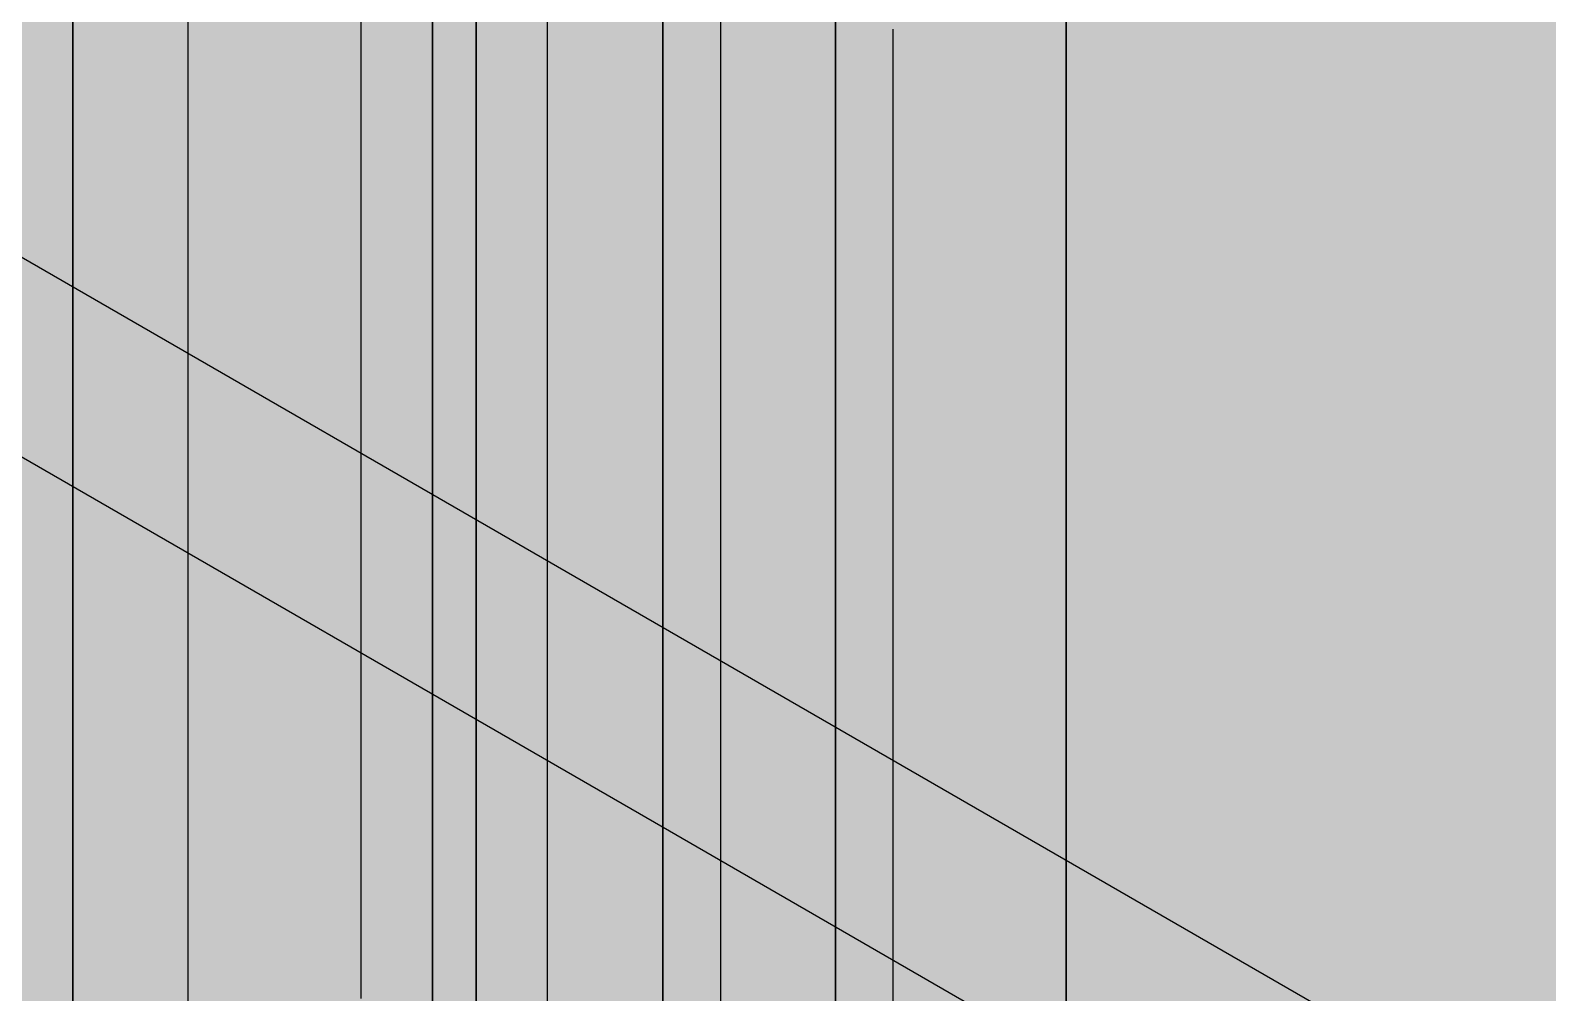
# Model space of a CAD drawing. Header units: metres. Extents: x 0 to 34.2, y 0 to 17.8.
# Drawn here: x 9.382 to 10.522, y 7.061 to 7.785 of the extents above; entities that cross this region are included whole.
import ezdxf

# ---------------------------------------------------------------- set-up
doc = ezdxf.new("R2010")
doc.units = ezdxf.units.M
doc.header["$LTSCALE"] = 0.25
doc.layers.add('ISO-ARISTAS', color=8, linetype='CONTINUOUS')
doc.layers.add('ISO-CONCRETO-SUP', color=254, linetype='CONTINUOUS', true_color=0xe8e8e8)

msp = doc.modelspace()

# ---------------------------------------------------------------- linework, layer by layer
at = {"layer": 'ISO-ARISTAS', "color": 250}
for p, q in [((9.6303, 8.147), (9.6303, 7.7835)), ((9.6303, 8.147), (9.6303, 7.7835)), ((9.7169, 7.7335), (9.7169, 8.097)), ((9.7169, 8.097), (9.7169, 7.7335)), ((9.4138, 7.6585), (9.4138, 8.022)), ((9.4138, 8.022), (9.4138, 7.6585)), ((9.9005, 8.0031), (9.9005, 7.6356)), ((9.9005, 8.0031), (9.9005, 7.6356)), ((9.5004, 7.6085), (9.5004, 7.972)), ((9.5004, 7.6085), (9.5004, 7.972)), ((9.9871, 7.5856), (9.9871, 7.9531)), ((9.9871, 7.9531), (9.9871, 7.5856)), ((9.8572, 7.7655), (9.8572, 7.8855)), ((9.8572, 7.8855), (9.8572, 7.7655)), ((9.684, 7.5106), (9.684, 7.8781)), ((9.684, 7.8781), (9.684, 7.5106)), ((10.1603, 7.7405), (10.1603, 7.8605)), ((10.1603, 7.8605), (10.1603, 7.7405)), ((9.9871, 7.8405), (9.9871, 7.7205)), ((9.9871, 7.8405), (9.9871, 7.7205)), ((9.7706, 7.4606), (9.7706, 7.8281)), ((9.7706, 7.4606), (9.7706, 7.8281)), ((9.6303, 7.7835), (9.6303, 7.42)), ((9.6303, 7.7835), (9.6303, 7.42)), ((10.0304, 7.6655), (10.0304, 7.7855)), ((10.0304, 7.6655), (10.0304, 7.7855)), ((9.8572, 7.6455), (9.8572, 7.7655)), ((9.8572, 7.7655), (9.8572, 7.6455)), ((9.7169, 7.37), (9.7169, 7.7335)), ((9.7169, 7.7335), (9.7169, 7.37)), ((10.1603, 7.6205), (10.1603, 7.7405)), ((10.1603, 7.7405), (10.1603, 7.6205)), ((9.851, 7.3391), (9.1804, 7.7263)), ((9.851, 7.3391), (9.1804, 7.7263)), ((9.9871, 7.7205), (9.9871, 7.6005)), ((9.9871, 7.7205), (9.9871, 7.6005)), ((10.0304, 7.5455), (10.0304, 7.6655)), ((10.0304, 7.5455), (10.0304, 7.6655)), ((9.4138, 7.295), (9.4138, 7.6585)), ((9.4138, 7.6585), (9.4138, 7.295)), ((9.8572, 7.5255), (9.8572, 7.6455)), ((9.8572, 7.6455), (9.8572, 7.5255)), ((9.9005, 7.6356), (9.9005, 7.268)), ((9.9005, 7.6356), (9.9005, 7.268)), ((10.1603, 7.5005), (10.1603, 7.6205)), ((10.1603, 7.6205), (10.1603, 7.5005)), ((9.5004, 7.245), (9.5004, 7.6085)), ((9.5004, 7.245), (9.5004, 7.6085)), ((9.9871, 7.6005), (9.9871, 7.4805)), ((9.9871, 7.6005), (9.9871, 7.4805)), ((9.9871, 7.218), (9.9871, 7.5856)), ((9.9871, 7.5856), (9.9871, 7.218)), ((9.1804, 7.5763), (9.851, 7.1891)), ((9.1804, 7.5763), (9.851, 7.1891)), ((10.0304, 7.4255), (10.0304, 7.5455)), ((10.0304, 7.4255), (10.0304, 7.5455)), ((9.8572, 7.4055), (9.8572, 7.5255)), ((9.8572, 7.5255), (9.8572, 7.4055)), ((9.684, 7.143), (9.684, 7.5106)), ((9.684, 7.5106), (9.684, 7.143)), ((10.1603, 7.3805), (10.1603, 7.5005)), ((10.1603, 7.5005), (10.1603, 7.3805)), ((9.9871, 7.4805), (9.9871, 7.3605)), ((9.9871, 7.4805), (9.9871, 7.3605)), ((9.7706, 7.093), (9.7706, 7.4606)), ((9.7706, 7.093), (9.7706, 7.4606)), ((10.0304, 7.3055), (10.0304, 7.4255)), ((10.0304, 7.3055), (10.0304, 7.4255)), ((9.6303, 7.42), (9.6303, 7.0565)), ((9.6303, 7.42), (9.6303, 7.0565)), ((9.8572, 7.2855), (9.8572, 7.4055)), ((9.8572, 7.4055), (9.8572, 7.2855)), ((10.1603, 7.2605), (10.1603, 7.3805)), ((10.1603, 7.3805), (10.1603, 7.2605)), ((9.7169, 7.0065), (9.7169, 7.37)), ((9.7169, 7.37), (9.7169, 7.0065)), ((9.9871, 7.3605), (9.9871, 7.2405)), ((9.9871, 7.3605), (9.9871, 7.2405)), ((10.5216, 6.9519), (9.851, 7.3391)), ((10.5216, 6.9519), (9.851, 7.3391)), ((10.0304, 7.1855), (10.0304, 7.3055)), ((10.0304, 7.1855), (10.0304, 7.3055)), ((9.4138, 6.9315), (9.4138, 7.295)), ((9.4138, 7.295), (9.4138, 6.9315)), ((9.8572, 7.1655), (9.8572, 7.2855)), ((9.8572, 7.2855), (9.8572, 7.1655)), ((9.9005, 7.268), (9.9005, 6.9005)), ((9.9005, 7.268), (9.9005, 6.9005)), ((10.1603, 7.1405), (10.1603, 7.2605)), ((10.1603, 7.2605), (10.1603, 7.1405)), ((9.5004, 6.8815), (9.5004, 7.245)), ((9.5004, 6.8815), (9.5004, 7.245)), ((9.9871, 7.2405), (9.9871, 7.1205)), ((9.9871, 7.2405), (9.9871, 7.1205)), ((9.9871, 6.8505), (9.9871, 7.218)), ((9.9871, 7.218), (9.9871, 6.8505)), ((9.851, 7.1891), (10.5216, 6.8019)), ((9.851, 7.1891), (10.5216, 6.8019)), ((10.0304, 7.0655), (10.0304, 7.1855)), ((10.0304, 7.0655), (10.0304, 7.1855)), ((9.8572, 7.0455), (9.8572, 7.1655)), ((9.8572, 7.1655), (9.8572, 7.0455)), ((9.684, 6.7755), (9.684, 7.143)), ((9.684, 7.143), (9.684, 6.7755)), ((10.1603, 7.0205), (10.1603, 7.1405)), ((10.1603, 7.1405), (10.1603, 7.0205)), ((9.9871, 7.1205), (9.9871, 7.0005)), ((9.9871, 7.1205), (9.9871, 7.0005)), ((9.7706, 6.7255), (9.7706, 7.093)), ((9.7706, 6.7255), (9.7706, 7.093)), ((10.0304, 6.9455), (10.0304, 7.0655)), ((10.0304, 6.9455), (10.0304, 7.0655))]:
    msp.add_line(p, q, dxfattribs=at)
at = {"layer": 'ISO-CONCRETO-SUP', "true_color": 0xc9c7c0}
for points in [[(9.0727, 8.4384), (9.7433, 8.0513), (8.5097, 8.1134), (9.1804, 7.7263)], [(10.3062, 8.3763), (10.9768, 7.9891), (9.7433, 8.0513), (10.4139, 7.6641)], [(9.7433, 8.0513), (10.4139, 7.6641), (9.1804, 7.7263), (9.851, 7.3391)], [(10.9768, 7.9891), (11.6475, 7.6019), (10.4139, 7.6641), (11.0845, 7.2769)], [(10.4139, 7.6641), (11.0845, 7.2769), (9.851, 7.3391), (10.5216, 6.9519)], [(11.0845, 7.2769), (11.7552, 6.8897), (10.5216, 6.9519), (11.1923, 6.5647)]]:
    msp.add_solid(points, dxfattribs=at)
at = {"layer": 'ISO-CONCRETO-SUP', "true_color": 0x575d65}
for points in [[(9.6303, 7.7835), (9.4138, 7.6585), (9.6303, 8.147), (9.4138, 8.022)], [(9.7169, 7.7335), (9.5004, 7.6085), (9.7169, 8.097), (9.5004, 7.972)], [(9.9005, 7.6356), (9.684, 7.5106), (9.9005, 8.0031), (9.684, 7.8781)], [(9.9871, 7.5856), (9.7706, 7.4606), (9.9871, 7.9531), (9.7706, 7.8281)], [(9.6303, 7.42), (9.4138, 7.295), (9.6303, 7.7835), (9.4138, 7.6585)], [(9.7169, 7.37), (9.5004, 7.245), (9.7169, 7.7335), (9.5004, 7.6085)], [(9.9005, 7.268), (9.684, 7.143), (9.9005, 7.6356), (9.684, 7.5106)], [(9.9871, 7.218), (9.7706, 7.093), (9.9871, 7.5856), (9.7706, 7.4606)], [(9.6303, 7.0565), (9.4138, 6.9315), (9.6303, 7.42), (9.4138, 7.295)], [(9.7169, 7.0065), (9.5004, 6.8815), (9.7169, 7.37), (9.5004, 7.245)], [(9.9005, 6.9005), (9.684, 6.7755), (9.9005, 7.268), (9.684, 7.143)], [(9.9871, 6.8505), (9.7706, 6.7255), (9.9871, 7.218), (9.7706, 7.093)]]:
    msp.add_solid(points, dxfattribs=at)
at = {"layer": 'ISO-CONCRETO-SUP', "true_color": 0x616771}
for points in [[(9.6303, 7.7835), (9.7169, 7.7335), (9.6303, 8.147), (9.7169, 8.097)], [(9.4138, 7.6585), (9.5004, 7.6085), (9.4138, 8.022), (9.5004, 7.972)], [(9.9005, 7.6356), (9.9871, 7.5856), (9.9005, 8.0031), (9.9871, 7.9531)], [(9.684, 7.5106), (9.7706, 7.4606), (9.684, 7.8781), (9.7706, 7.8281)], [(9.6303, 7.42), (9.7169, 7.37), (9.6303, 7.7835), (9.7169, 7.7335)], [(9.4138, 7.295), (9.5004, 7.245), (9.4138, 7.6585), (9.5004, 7.6085)], [(9.9005, 7.268), (9.9871, 7.218), (9.9005, 7.6356), (9.9871, 7.5856)], [(9.684, 7.143), (9.7706, 7.093), (9.684, 7.5106), (9.7706, 7.4606)], [(9.6303, 7.0565), (9.7169, 7.0065), (9.6303, 7.42), (9.7169, 7.37)], [(9.4138, 6.9315), (9.5004, 6.8815), (9.4138, 7.295), (9.5004, 7.245)], [(9.9005, 6.9005), (9.9871, 6.8505), (9.9005, 7.268), (9.9871, 7.218)], [(9.684, 6.7755), (9.7706, 6.7255), (9.684, 7.143), (9.7706, 7.093)]]:
    msp.add_solid(points, dxfattribs=at)
at = {"layer": 'ISO-CONCRETO-SUP', "true_color": 0x9f9f9b}
for points in [[(9.9221, 7.803), (9.8572, 7.7655), (9.9221, 7.923), (9.8572, 7.8855)], [(10.1603, 7.7405), (10.0953, 7.703), (10.1603, 7.8605), (10.0953, 7.823)], [(9.9871, 7.7205), (9.9221, 7.683), (9.9871, 7.8405), (9.9221, 7.803)], [(10.0953, 7.703), (10.0304, 7.6655), (10.0953, 7.823), (10.0304, 7.7855)], [(9.9221, 7.683), (9.8572, 7.6455), (9.9221, 7.803), (9.8572, 7.7655)], [(10.1603, 7.6205), (10.0953, 7.583), (10.1603, 7.7405), (10.0953, 7.703)], [(9.9871, 7.6005), (9.9221, 7.563), (9.9871, 7.7205), (9.9221, 7.683)], [(10.0953, 7.583), (10.0304, 7.5455), (10.0953, 7.703), (10.0304, 7.6655)], [(9.9221, 7.563), (9.8572, 7.5255), (9.9221, 7.683), (9.8572, 7.6455)], [(10.1603, 7.5005), (10.0953, 7.463), (10.1603, 7.6205), (10.0953, 7.583)], [(9.9871, 7.4805), (9.9221, 7.443), (9.9871, 7.6005), (9.9221, 7.563)], [(10.0953, 7.463), (10.0304, 7.4255), (10.0953, 7.583), (10.0304, 7.5455)], [(9.9221, 7.443), (9.8572, 7.4055), (9.9221, 7.563), (9.8572, 7.5255)], [(10.1603, 7.3805), (10.0953, 7.343), (10.1603, 7.5005), (10.0953, 7.463)], [(9.9871, 7.3605), (9.9221, 7.323), (9.9871, 7.4805), (9.9221, 7.443)], [(10.0953, 7.343), (10.0304, 7.3055), (10.0953, 7.463), (10.0304, 7.4255)], [(9.9221, 7.323), (9.8572, 7.2855), (9.9221, 7.443), (9.8572, 7.4055)], [(10.1603, 7.2605), (10.0953, 7.223), (10.1603, 7.3805), (10.0953, 7.343)], [(9.9871, 7.2405), (9.9221, 7.203), (9.9871, 7.3605), (9.9221, 7.323)], [(10.0953, 7.223), (10.0304, 7.1855), (10.0953, 7.343), (10.0304, 7.3055)], [(9.9221, 7.203), (9.8572, 7.1655), (9.9221, 7.323), (9.8572, 7.2855)], [(10.1603, 7.1405), (10.0953, 7.103), (10.1603, 7.2605), (10.0953, 7.223)], [(9.9871, 7.1205), (9.9221, 7.083), (9.9871, 7.2405), (9.9221, 7.203)], [(10.0953, 7.103), (10.0304, 7.0655), (10.0953, 7.223), (10.0304, 7.1855)], [(9.9221, 7.083), (9.8572, 7.0455), (9.9221, 7.203), (9.8572, 7.1655)], [(10.1603, 7.0205), (10.0953, 6.983), (10.1603, 7.1405), (10.0953, 7.103)], [(9.9871, 7.0005), (9.9221, 6.963), (9.9871, 7.1205), (9.9221, 7.083)], [(10.0953, 6.983), (10.0304, 6.9455), (10.0953, 7.103), (10.0304, 7.0655)], [(9.9221, 6.963), (9.8572, 6.9255), (9.9221, 7.083), (9.8572, 7.0455)]]:
    msp.add_solid(points, dxfattribs=at)
at = {"layer": 'ISO-CONCRETO-SUP', "true_color": 0xb2b2ad}
for points in [[(10.0737, 7.7905), (10.1603, 7.7405), (10.0737, 7.9105), (10.1603, 7.8605)], [(9.8572, 7.7655), (9.9438, 7.7155), (9.8572, 7.8855), (9.9438, 7.8355)], [(9.9438, 7.7155), (10.0304, 7.6655), (9.9438, 7.8355), (10.0304, 7.7855)], [(9.9871, 7.7205), (10.0737, 7.6705), (9.9871, 7.8405), (10.0737, 7.7905)], [(10.0737, 7.6705), (10.1603, 7.6205), (10.0737, 7.7905), (10.1603, 7.7405)], [(9.8572, 7.6455), (9.9438, 7.5955), (9.8572, 7.7655), (9.9438, 7.7155)], [(9.9871, 7.6005), (10.0737, 7.5505), (9.9871, 7.7205), (10.0737, 7.6705)], [(9.9438, 7.5955), (10.0304, 7.5455), (9.9438, 7.7155), (10.0304, 7.6655)], [(10.0737, 7.5505), (10.1603, 7.5005), (10.0737, 7.6705), (10.1603, 7.6205)], [(9.8572, 7.5255), (9.9438, 7.4755), (9.8572, 7.6455), (9.9438, 7.5955)], [(9.9438, 7.4755), (10.0304, 7.4255), (9.9438, 7.5955), (10.0304, 7.5455)], [(9.9871, 7.4805), (10.0737, 7.4305), (9.9871, 7.6005), (10.0737, 7.5505)], [(10.0737, 7.4305), (10.1603, 7.3805), (10.0737, 7.5505), (10.1603, 7.5005)], [(9.8572, 7.4055), (9.9438, 7.3555), (9.8572, 7.5255), (9.9438, 7.4755)], [(9.9438, 7.3555), (10.0304, 7.3055), (9.9438, 7.4755), (10.0304, 7.4255)], [(9.9871, 7.3605), (10.0737, 7.3105), (9.9871, 7.4805), (10.0737, 7.4305)], [(10.0737, 7.3105), (10.1603, 7.2605), (10.0737, 7.4305), (10.1603, 7.3805)], [(9.8572, 7.2855), (9.9438, 7.2355), (9.8572, 7.4055), (9.9438, 7.3555)], [(9.9438, 7.2355), (10.0304, 7.1855), (9.9438, 7.3555), (10.0304, 7.3055)], [(9.9871, 7.2405), (10.0737, 7.1905), (9.9871, 7.3605), (10.0737, 7.3105)], [(10.0737, 7.1905), (10.1603, 7.1405), (10.0737, 7.3105), (10.1603, 7.2605)], [(9.8572, 7.1655), (9.9438, 7.1155), (9.8572, 7.2855), (9.9438, 7.2355)], [(9.9438, 7.1155), (10.0304, 7.0655), (9.9438, 7.2355), (10.0304, 7.1855)], [(9.9871, 7.1205), (10.0737, 7.0705), (9.9871, 7.2405), (10.0737, 7.1905)], [(10.0737, 7.0705), (10.1603, 7.0205), (10.0737, 7.1905), (10.1603, 7.1405)], [(9.8572, 7.0455), (9.9438, 6.9955), (9.8572, 7.1655), (9.9438, 7.1155)], [(9.9871, 7.0005), (10.0737, 6.9505), (9.9871, 7.1205), (10.0737, 7.0705)], [(9.9438, 6.9955), (10.0304, 6.9455), (9.9438, 7.1155), (10.0304, 7.0655)], [(10.0737, 6.9505), (10.1603, 6.9005), (10.0737, 7.0705), (10.1603, 7.0205)]]:
    msp.add_solid(points, dxfattribs=at)
at = {"layer": 'ISO-CONCRETO-SUP', "true_color": 0x8da7c1}
for points in [[(9.9383, 7.89), (9.9511, 7.8798), (9.9383, 7.79), (9.9511, 7.7798)], [(10.0627, 7.8265), (10.0499, 7.8368), (10.0627, 7.7265), (10.0499, 7.7368)], [(9.9383, 7.79), (9.9511, 7.7798), (9.9383, 7.69), (9.9511, 7.6798)], [(10.0627, 7.7265), (10.0499, 7.7368), (10.0627, 7.6265), (10.0499, 7.6368)], [(9.9383, 7.69), (9.9511, 7.6798), (9.9383, 7.59), (9.9511, 7.5798)], [(10.0627, 7.6265), (10.0499, 7.6368), (10.0627, 7.5265), (10.0499, 7.5368)], [(9.9383, 7.59), (9.9511, 7.5798), (9.9383, 7.49), (9.9511, 7.4798)], [(10.0627, 7.5265), (10.0499, 7.5368), (10.0627, 7.4265), (10.0499, 7.4368)], [(9.9383, 7.49), (9.9511, 7.4798), (9.9383, 7.39), (9.9511, 7.3798)], [(10.0627, 7.4265), (10.0499, 7.4368), (10.0627, 7.3265), (10.0499, 7.3368)], [(9.9383, 7.39), (9.9511, 7.3798), (9.9383, 7.29), (9.9511, 7.2798)], [(10.0627, 7.3265), (10.0499, 7.3368), (10.0627, 7.2265), (10.0499, 7.2368)], [(9.9383, 7.29), (9.9511, 7.2798), (9.9383, 7.19), (9.9511, 7.1798)], [(10.0627, 7.2265), (10.0499, 7.2368), (10.0627, 7.1265), (10.0499, 7.1368)], [(9.9383, 7.19), (9.9511, 7.1798), (9.9383, 7.09), (9.9511, 7.0798)], [(10.0627, 7.1265), (10.0499, 7.1368), (10.0627, 7.0265), (10.0499, 7.0368)], [(9.9383, 7.09), (9.9511, 7.0798), (9.9383, 6.99), (9.9511, 6.9798)]]:
    msp.add_solid(points, dxfattribs=at)
at = {"layer": 'ISO-CONCRETO-SUP', "true_color": 0x7c93a9}
for points in [[(10.0499, 7.8798), (10.0627, 7.89), (10.0499, 7.7798), (10.0627, 7.79)], [(9.9511, 7.8368), (9.9383, 7.8265), (9.9511, 7.7368), (9.9383, 7.7265)], [(10.0499, 7.7798), (10.0627, 7.79), (10.0499, 7.6798), (10.0627, 7.69)], [(9.9511, 7.7368), (9.9383, 7.7265), (9.9511, 7.6368), (9.9383, 7.6265)], [(10.0499, 7.6798), (10.0627, 7.69), (10.0499, 7.5798), (10.0627, 7.59)], [(9.9511, 7.6368), (9.9383, 7.6265), (9.9511, 7.5368), (9.9383, 7.5265)], [(10.0499, 7.5798), (10.0627, 7.59), (10.0499, 7.4798), (10.0627, 7.49)], [(9.9511, 7.5368), (9.9383, 7.5265), (9.9511, 7.4368), (9.9383, 7.4265)], [(10.0499, 7.4798), (10.0627, 7.49), (10.0499, 7.3798), (10.0627, 7.39)], [(9.9511, 7.4368), (9.9383, 7.4265), (9.9511, 7.3368), (9.9383, 7.3265)], [(10.0499, 7.3798), (10.0627, 7.39), (10.0499, 7.2798), (10.0627, 7.29)], [(9.9511, 7.3368), (9.9383, 7.3265), (9.9511, 7.2368), (9.9383, 7.2265)], [(10.0499, 7.2798), (10.0627, 7.29), (10.0499, 7.1798), (10.0627, 7.19)], [(9.9511, 7.2368), (9.9383, 7.2265), (9.9511, 7.1368), (9.9383, 7.1265)], [(10.0499, 7.1798), (10.0627, 7.19), (10.0499, 7.0798), (10.0627, 7.09)], [(9.9511, 7.1368), (9.9383, 7.1265), (9.9511, 7.0368), (9.9383, 7.0265)], [(10.0499, 7.0798), (10.0627, 7.09), (10.0499, 6.9798), (10.0627, 6.99)]]:
    msp.add_solid(points, dxfattribs=at)
at = {"layer": 'ISO-CONCRETO-SUP', "true_color": 0x95b1cc}
for points in [[(9.9511, 7.8798), (9.9688, 7.8723), (9.9511, 7.7798), (9.9688, 7.7723)], [(10.0499, 7.8368), (10.0322, 7.8442), (10.0499, 7.7368), (10.0322, 7.7442)], [(9.9511, 7.7798), (9.9688, 7.7723), (9.9511, 7.6798), (9.9688, 7.6723)], [(10.0499, 7.7368), (10.0322, 7.7442), (10.0499, 7.6368), (10.0322, 7.6442)], [(9.9511, 7.6798), (9.9688, 7.6723), (9.9511, 7.5798), (9.9688, 7.5723)], [(10.0499, 7.6368), (10.0322, 7.6442), (10.0499, 7.5368), (10.0322, 7.5442)], [(9.9511, 7.5798), (9.9688, 7.5723), (9.9511, 7.4798), (9.9688, 7.4723)], [(10.0499, 7.5368), (10.0322, 7.5442), (10.0499, 7.4368), (10.0322, 7.4442)], [(9.9511, 7.4798), (9.9688, 7.4723), (9.9511, 7.3798), (9.9688, 7.3723)], [(10.0499, 7.4368), (10.0322, 7.4442), (10.0499, 7.3368), (10.0322, 7.3442)], [(9.9511, 7.3798), (9.9688, 7.3723), (9.9511, 7.2798), (9.9688, 7.2723)], [(10.0499, 7.3368), (10.0322, 7.3442), (10.0499, 7.2368), (10.0322, 7.2442)], [(9.9511, 7.2798), (9.9688, 7.2723), (9.9511, 7.1798), (9.9688, 7.1723)], [(10.0499, 7.2368), (10.0322, 7.2442), (10.0499, 7.1368), (10.0322, 7.1442)], [(9.9511, 7.1798), (9.9688, 7.1723), (9.9511, 7.0798), (9.9688, 7.0723)], [(10.0499, 7.1368), (10.0322, 7.1442), (10.0499, 7.0368), (10.0322, 7.0442)], [(9.9511, 7.0798), (9.9688, 7.0723), (9.9511, 6.9798), (9.9688, 6.9723)]]:
    msp.add_solid(points, dxfattribs=at)
at = {"layer": 'ISO-CONCRETO-SUP', "true_color": 0x99b6d1}
for points in [[(9.9688, 7.8723), (9.9896, 7.8684), (9.9688, 7.7723), (9.9896, 7.7684)], [(10.0322, 7.8442), (10.0114, 7.8481), (10.0322, 7.7442), (10.0114, 7.7481)], [(9.9688, 7.7723), (9.9896, 7.7684), (9.9688, 7.6723), (9.9896, 7.6684)], [(10.0322, 7.7442), (10.0114, 7.7481), (10.0322, 7.6442), (10.0114, 7.6481)], [(9.9688, 7.6723), (9.9896, 7.6684), (9.9688, 7.5723), (9.9896, 7.5684)], [(10.0322, 7.6442), (10.0114, 7.6481), (10.0322, 7.5442), (10.0114, 7.5481)], [(9.9688, 7.5723), (9.9896, 7.5684), (9.9688, 7.4723), (9.9896, 7.4684)], [(10.0322, 7.5442), (10.0114, 7.5481), (10.0322, 7.4442), (10.0114, 7.4481)], [(9.9688, 7.4723), (9.9896, 7.4684), (9.9688, 7.3723), (9.9896, 7.3684)], [(10.0322, 7.4442), (10.0114, 7.4481), (10.0322, 7.3442), (10.0114, 7.3481)], [(9.9688, 7.3723), (9.9896, 7.3684), (9.9688, 7.2723), (9.9896, 7.2684)], [(10.0322, 7.3442), (10.0114, 7.3481), (10.0322, 7.2442), (10.0114, 7.2481)], [(9.9688, 7.2723), (9.9896, 7.2684), (9.9688, 7.1723), (9.9896, 7.1684)], [(10.0322, 7.2442), (10.0114, 7.2481), (10.0322, 7.1442), (10.0114, 7.1481)], [(9.9688, 7.1723), (9.9896, 7.1684), (9.9688, 7.0723), (9.9896, 7.0684)], [(10.0322, 7.1442), (10.0114, 7.1481), (10.0322, 7.0442), (10.0114, 7.0481)], [(9.9688, 7.0723), (9.9896, 7.0684), (9.9688, 6.9723), (9.9896, 6.9684)]]:
    msp.add_solid(points, dxfattribs=at)
at = {"layer": 'ISO-CONCRETO-SUP', "true_color": 0x92aec8}
for points in [[(10.0114, 7.8684), (10.0322, 7.8723), (10.0114, 7.7684), (10.0322, 7.7723)], [(9.9896, 7.8481), (9.9688, 7.8442), (9.9896, 7.7481), (9.9688, 7.7442)], [(10.0114, 7.7684), (10.0322, 7.7723), (10.0114, 7.6684), (10.0322, 7.6723)], [(9.9896, 7.7481), (9.9688, 7.7442), (9.9896, 7.6481), (9.9688, 7.6442)], [(10.0114, 7.6684), (10.0322, 7.6723), (10.0114, 7.5684), (10.0322, 7.5723)], [(9.9896, 7.6481), (9.9688, 7.6442), (9.9896, 7.5481), (9.9688, 7.5442)], [(10.0114, 7.5684), (10.0322, 7.5723), (10.0114, 7.4684), (10.0322, 7.4723)], [(9.9896, 7.5481), (9.9688, 7.5442), (9.9896, 7.4481), (9.9688, 7.4442)], [(10.0114, 7.4684), (10.0322, 7.4723), (10.0114, 7.3684), (10.0322, 7.3723)], [(9.9896, 7.4481), (9.9688, 7.4442), (9.9896, 7.3481), (9.9688, 7.3442)], [(10.0114, 7.3684), (10.0322, 7.3723), (10.0114, 7.2684), (10.0322, 7.2723)], [(9.9896, 7.3481), (9.9688, 7.3442), (9.9896, 7.2481), (9.9688, 7.2442)], [(10.0114, 7.2684), (10.0322, 7.2723), (10.0114, 7.1684), (10.0322, 7.1723)], [(9.9896, 7.2481), (9.9688, 7.2442), (9.9896, 7.1481), (9.9688, 7.1442)], [(10.0114, 7.1684), (10.0322, 7.1723), (10.0114, 7.0684), (10.0322, 7.0723)], [(9.9896, 7.1481), (9.9688, 7.1442), (9.9896, 7.0481), (9.9688, 7.0442)], [(10.0114, 7.0684), (10.0322, 7.0723), (10.0114, 6.9684), (10.0322, 6.9723)]]:
    msp.add_solid(points, dxfattribs=at)
at = {"layer": 'ISO-CONCRETO-SUP', "true_color": 0x88a2bb}
for points in [[(10.0322, 7.8723), (10.0499, 7.8798), (10.0322, 7.7723), (10.0499, 7.7798)], [(9.9688, 7.8442), (9.9511, 7.8368), (9.9688, 7.7442), (9.9511, 7.7368)], [(10.0322, 7.7723), (10.0499, 7.7798), (10.0322, 7.6723), (10.0499, 7.6798)], [(9.9688, 7.7442), (9.9511, 7.7368), (9.9688, 7.6442), (9.9511, 7.6368)], [(10.0322, 7.6723), (10.0499, 7.6798), (10.0322, 7.5723), (10.0499, 7.5798)], [(9.9688, 7.6442), (9.9511, 7.6368), (9.9688, 7.5442), (9.9511, 7.5368)], [(10.0322, 7.5723), (10.0499, 7.5798), (10.0322, 7.4723), (10.0499, 7.4798)], [(9.9688, 7.5442), (9.9511, 7.5368), (9.9688, 7.4442), (9.9511, 7.4368)], [(10.0322, 7.4723), (10.0499, 7.4798), (10.0322, 7.3723), (10.0499, 7.3798)], [(9.9688, 7.4442), (9.9511, 7.4368), (9.9688, 7.3442), (9.9511, 7.3368)], [(10.0322, 7.3723), (10.0499, 7.3798), (10.0322, 7.2723), (10.0499, 7.2798)], [(9.9688, 7.3442), (9.9511, 7.3368), (9.9688, 7.2442), (9.9511, 7.2368)], [(10.0322, 7.2723), (10.0499, 7.2798), (10.0322, 7.1723), (10.0499, 7.1798)], [(9.9688, 7.2442), (9.9511, 7.2368), (9.9688, 7.1442), (9.9511, 7.1368)], [(10.0322, 7.1723), (10.0499, 7.1798), (10.0322, 7.0723), (10.0499, 7.0798)], [(9.9688, 7.1442), (9.9511, 7.1368), (9.9688, 7.0442), (9.9511, 7.0368)], [(10.0322, 7.0723), (10.0499, 7.0798), (10.0322, 6.9723), (10.0499, 6.9798)]]:
    msp.add_solid(points, dxfattribs=at)
at = {"layer": 'ISO-CONCRETO-SUP', "true_color": 0x98b5d0}
for points in [[(9.9896, 7.8684), (10.0114, 7.8684), (9.9896, 7.7684), (10.0114, 7.7684)], [(10.0114, 7.8481), (9.9896, 7.8481), (10.0114, 7.7481), (9.9896, 7.7481)], [(9.9896, 7.7684), (10.0114, 7.7684), (9.9896, 7.6684), (10.0114, 7.6684)], [(10.0114, 7.7481), (9.9896, 7.7481), (10.0114, 7.6481), (9.9896, 7.6481)], [(9.9896, 7.6684), (10.0114, 7.6684), (9.9896, 7.5684), (10.0114, 7.5684)], [(10.0114, 7.6481), (9.9896, 7.6481), (10.0114, 7.5481), (9.9896, 7.5481)], [(9.9896, 7.5684), (10.0114, 7.5684), (9.9896, 7.4684), (10.0114, 7.4684)], [(10.0114, 7.5481), (9.9896, 7.5481), (10.0114, 7.4481), (9.9896, 7.4481)], [(9.9896, 7.4684), (10.0114, 7.4684), (9.9896, 7.3684), (10.0114, 7.3684)], [(10.0114, 7.4481), (9.9896, 7.4481), (10.0114, 7.3481), (9.9896, 7.3481)], [(9.9896, 7.3684), (10.0114, 7.3684), (9.9896, 7.2684), (10.0114, 7.2684)], [(10.0114, 7.3481), (9.9896, 7.3481), (10.0114, 7.2481), (9.9896, 7.2481)], [(9.9896, 7.2684), (10.0114, 7.2684), (9.9896, 7.1684), (10.0114, 7.1684)], [(10.0114, 7.2481), (9.9896, 7.2481), (10.0114, 7.1481), (9.9896, 7.1481)], [(9.9896, 7.1684), (10.0114, 7.1684), (9.9896, 7.0684), (10.0114, 7.0684)], [(10.0114, 7.1481), (9.9896, 7.1481), (10.0114, 7.0481), (9.9896, 7.0481)], [(9.9896, 7.0684), (10.0114, 7.0684), (9.9896, 6.9684), (10.0114, 6.9684)]]:
    msp.add_solid(points, dxfattribs=at)
at = {"layer": 'ISO-CONCRETO-SUP', "true_color": 0x6d8195}
for points in [[(9.9383, 7.8265), (9.9315, 7.8146), (9.9383, 7.7265), (9.9315, 7.7146)], [(10.0627, 7.79), (10.0694, 7.8019), (10.0627, 7.69), (10.0694, 7.7019)], [(9.9383, 7.7265), (9.9315, 7.7146), (9.9383, 7.6265), (9.9315, 7.6146)], [(10.0627, 7.69), (10.0694, 7.7019), (10.0627, 7.59), (10.0694, 7.6019)], [(9.9383, 7.6265), (9.9315, 7.6146), (9.9383, 7.5265), (9.9315, 7.5146)], [(10.0627, 7.59), (10.0694, 7.6019), (10.0627, 7.49), (10.0694, 7.5019)], [(9.9383, 7.5265), (9.9315, 7.5146), (9.9383, 7.4265), (9.9315, 7.4146)], [(10.0627, 7.49), (10.0694, 7.5019), (10.0627, 7.39), (10.0694, 7.4019)], [(9.9383, 7.4265), (9.9315, 7.4146), (9.9383, 7.3265), (9.9315, 7.3146)], [(10.0627, 7.39), (10.0694, 7.4019), (10.0627, 7.29), (10.0694, 7.3019)], [(9.9383, 7.3265), (9.9315, 7.3146), (9.9383, 7.2265), (9.9315, 7.2146)], [(10.0627, 7.29), (10.0694, 7.3019), (10.0627, 7.19), (10.0694, 7.2019)], [(9.9383, 7.2265), (9.9315, 7.2146), (9.9383, 7.1265), (9.9315, 7.1146)], [(10.0627, 7.19), (10.0694, 7.2019), (10.0627, 7.09), (10.0694, 7.1019)], [(9.9383, 7.1265), (9.9315, 7.1146), (9.9383, 7.0265), (9.9315, 7.0146)], [(10.0627, 7.09), (10.0694, 7.1019), (10.0627, 6.99), (10.0694, 7.0019)]]:
    msp.add_solid(points, dxfattribs=at)
at = {"layer": 'ISO-CONCRETO-SUP', "true_color": 0x8199b0}
for points in [[(10.0694, 7.8146), (10.0627, 7.8265), (10.0694, 7.7146), (10.0627, 7.7265)], [(9.9315, 7.8019), (9.9383, 7.79), (9.9315, 7.7019), (9.9383, 7.69)], [(10.0694, 7.7146), (10.0627, 7.7265), (10.0694, 7.6146), (10.0627, 7.6265)], [(9.9315, 7.7019), (9.9383, 7.69), (9.9315, 7.6019), (9.9383, 7.59)], [(10.0694, 7.6146), (10.0627, 7.6265), (10.0694, 7.5146), (10.0627, 7.5265)], [(9.9315, 7.6019), (9.9383, 7.59), (9.9315, 7.5019), (9.9383, 7.49)], [(10.0694, 7.5146), (10.0627, 7.5265), (10.0694, 7.4146), (10.0627, 7.4265)], [(9.9315, 7.5019), (9.9383, 7.49), (9.9315, 7.4019), (9.9383, 7.39)], [(10.0694, 7.4146), (10.0627, 7.4265), (10.0694, 7.3146), (10.0627, 7.3265)], [(9.9315, 7.4019), (9.9383, 7.39), (9.9315, 7.3019), (9.9383, 7.29)], [(10.0694, 7.3146), (10.0627, 7.3265), (10.0694, 7.2146), (10.0627, 7.2265)], [(9.9315, 7.3019), (9.9383, 7.29), (9.9315, 7.2019), (9.9383, 7.19)], [(10.0694, 7.2146), (10.0627, 7.2265), (10.0694, 7.1146), (10.0627, 7.1265)], [(9.9315, 7.2019), (9.9383, 7.19), (9.9315, 7.1019), (9.9383, 7.09)], [(10.0694, 7.1146), (10.0627, 7.1265), (10.0694, 7.0146), (10.0627, 7.0265)], [(9.9315, 7.1019), (9.9383, 7.09), (9.9315, 7.0019), (9.9383, 6.99)]]:
    msp.add_solid(points, dxfattribs=at)
at = {"layer": 'ISO-CONCRETO-SUP', "true_color": 0x73889d}
for points in [[(9.9315, 7.8146), (9.9315, 7.8019), (9.9315, 7.7146), (9.9315, 7.7019)], [(10.0694, 7.8019), (10.0694, 7.8146), (10.0694, 7.7019), (10.0694, 7.7146)], [(9.9315, 7.7146), (9.9315, 7.7019), (9.9315, 7.6146), (9.9315, 7.6019)], [(10.0694, 7.7019), (10.0694, 7.7146), (10.0694, 7.6019), (10.0694, 7.6146)], [(9.9315, 7.6146), (9.9315, 7.6019), (9.9315, 7.5146), (9.9315, 7.5019)], [(10.0694, 7.6019), (10.0694, 7.6146), (10.0694, 7.5019), (10.0694, 7.5146)], [(9.9315, 7.5146), (9.9315, 7.5019), (9.9315, 7.4146), (9.9315, 7.4019)], [(10.0694, 7.5019), (10.0694, 7.5146), (10.0694, 7.4019), (10.0694, 7.4146)], [(9.9315, 7.4146), (9.9315, 7.4019), (9.9315, 7.3146), (9.9315, 7.3019)], [(10.0694, 7.4019), (10.0694, 7.4146), (10.0694, 7.3019), (10.0694, 7.3146)], [(9.9315, 7.3146), (9.9315, 7.3019), (9.9315, 7.2146), (9.9315, 7.2019)], [(10.0694, 7.3019), (10.0694, 7.3146), (10.0694, 7.2019), (10.0694, 7.2146)], [(9.9315, 7.2146), (9.9315, 7.2019), (9.9315, 7.1146), (9.9315, 7.1019)], [(10.0694, 7.2019), (10.0694, 7.2146), (10.0694, 7.1019), (10.0694, 7.1146)], [(9.9315, 7.1146), (9.9315, 7.1019), (9.9315, 7.0146), (9.9315, 7.0019)], [(10.0694, 7.1019), (10.0694, 7.1146), (10.0694, 7.0019), (10.0694, 7.0146)]]:
    msp.add_solid(points, dxfattribs=at)
at = {"layer": 'ISO-CONCRETO-SUP', "true_color": 0xb5b3ad}
for points in [[(9.1804, 7.5763), (9.851, 7.1891), (9.1804, 7.7263), (9.851, 7.3391)], [(9.851, 7.1891), (10.5216, 6.8019), (9.851, 7.3391), (10.5216, 6.9519)]]:
    msp.add_solid(points, dxfattribs=at)
at = {"layer": 'ISO-CONCRETO-SUP', "true_color": 0xb9c7a5}
for points in [[(9.1804, 7.5763), (9.851, 7.1891), (8.4875, 7.1763), (9.1582, 6.7891)], [(9.851, 7.1891), (10.5216, 6.8019), (9.1582, 6.7891), (9.8288, 6.4019)]]:
    msp.add_solid(points, dxfattribs=at)

doc.saveas('drawing.dxf')
